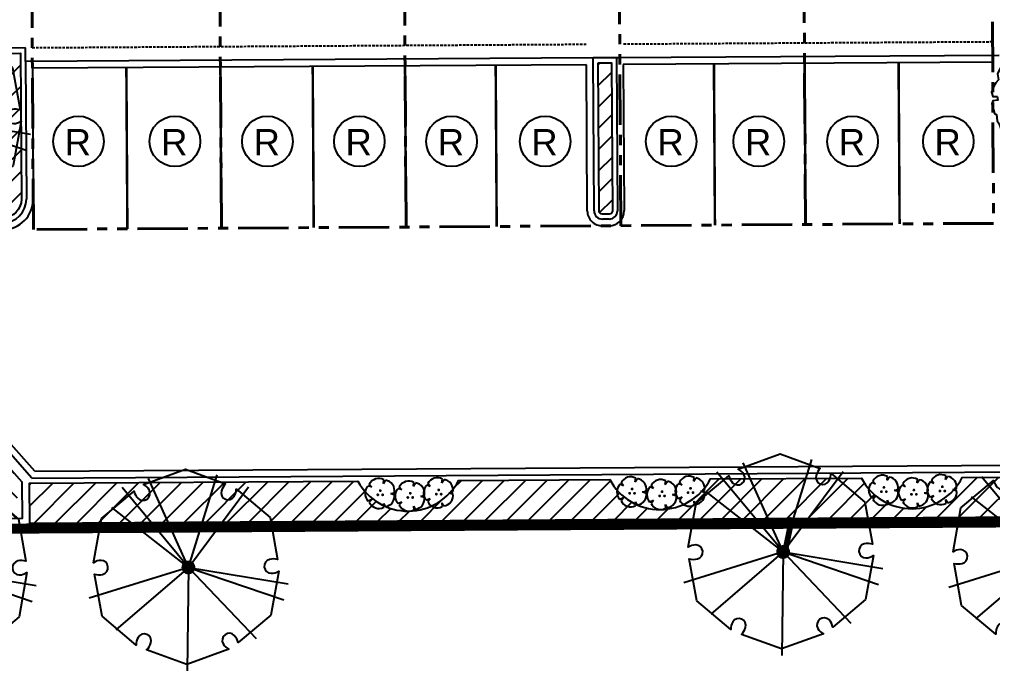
# Model space of a CAD drawing. Header units: feet. Extents: x 919634 to 928945, y 707022 to 708026.
# Drawn here: x 920843.1 to 920939.7, y 707042.2 to 707106.9 of the extents above; entities that cross this region are included whole.
import ezdxf
from ezdxf.enums import TextEntityAlignment as Align

# ---------------------------------------------------------------- set-up
doc = ezdxf.new("R2010")
doc.units = ezdxf.units.FT
doc.header["$LTSCALE"] = 20
doc.header["$MEASUREMENT"] = 0
for name, pattern in [('PHANTOM2', [1.25, 0.625, -0.125, 0.125, -0.125, 0.125, -0.125]), ('Site Plan$0$HIDDEN2', [0.1875, 0.125, -0.0625]), ('Site Plan$0$PHANTOM2', [1.25, 0.625, -0.125, 0.125, -0.125, 0.125, -0.125])]:
    doc.linetypes.add(name, pattern=pattern)
doc.layers.add('-u-site-propline', color=7, linetype='PHANTOM2', true_color=0xd10000)
for name, color, linetype in [('-u-site-xref', 7, 'Continuous'), ('L-002', 15, 'Continuous'), ('LK-SHRB-035M', 4, 'Continuous'), ('LK-SHRB-TRNK', 3, 'Continuous'), ('LK-TREE-013M', 6, 'Continuous'), ('LK-TREE-025M', 2, 'Continuous'), ('LK-TREE-035M', 123, 'Continuous'), ('LK-TREE-050M', 2, 'Continuous'), ('LK-TREE-TRNK', 32, 'Continuous'), ('LP-ANNO-LABL-TRGC', 2, 'Continuous'), ('LP-PATT-GRND', 251, 'Continuous'), ('LP-PATT-SHAR', 4, 'Continuous'), ('LP-SHAR-BRDR-CONT', 123, 'Continuous'), ('LP-SHRB', 7, 'Continuous'), ('LP-TREE', 15, 'Continuous'), ('Site Plan$0$-u-site-parking_overhang', 252, 'Site Plan$0$HIDDEN2'), ('Site Plan$0$SP-PARKING DESIGNATION', 254, 'Continuous'), ('X-SYMB-025M', 2, 'Continuous')]:
    doc.layers.add(name, color=color, linetype=linetype)
for name, color, linetype, lineweight in [('Site Plan$0$SP-CURB', 3, 'Continuous', 25), ('Site Plan$0$SP-LOT LINES', 252, 'Site Plan$0$PHANTOM2', 40), ('Site Plan$0$SP-PARKING-STRIPE', 252, 'Continuous', 25), ('Site Plan$0$SP-SIDEWALK', 2, 'Continuous', 25)]:
    doc.layers.add(name, color=color, linetype=linetype, lineweight=lineweight)
doc.layers.get('-u-site-xref').off()
doc.styles.add('Site Plan$0$ARIAL', font='arial.ttf')

# ---------------------------------------------------------------- blocks, each defined once
blk = doc.blocks.new('Site Plan')
at = {"layer": 'Site Plan$0$-u-site-parking_overhang', "ltscale": 0.1}
for p, q in [((920899.337, 707104.45, 0), (920844.338, 707104.105, 0)), ((920939.67, 707104.703, 0), (920903.004, 707104.473, 0))]:
    blk.add_line(p, q, dxfattribs=at)
at = {"layer": 'Site Plan$0$SP-CURB'}
for p, q in [((920900.016, 707103.121), (920843.677, 707102.768)), ((920843.677, 707102.768), (920843.762, 707089.111)), ((920900.111, 707087.956), (920900.016, 707103.121)), ((920940.348, 707103.374), (920902.342, 707103.136)), ((920902.679, 707103.138), (920902.342, 707103.136)), ((920902.342, 707103.136), (920902.437, 707087.97)), ((920939.682, 707102.703), (920903.016, 707102.473)), ((920899.35, 707102.45), (920844.351, 707102.105)), ((920844.351, 707102.119), (920844.432, 707089.115)), ((920899.441, 707087.952), (920899.35, 707102.45)), ((920903.016, 707102.473), (920903.107, 707087.975)), ((920901.613, 707087.135), (920900.946, 707087.131)), ((920901.617, 707086.465), (920900.95, 707086.461)), ((920844.602, 707062.115), (920841.967, 707065.072)), ((920844.304, 707061.443), (920841.473, 707064.632)), ((920844.602, 707062.115), (920969.622, 707062.899)), ((920844.304, 707061.443), (920969.626, 707062.229))]:
    blk.add_line(p, q, dxfattribs=at)
for centre, radius, start, end in [((920841.432, 707089.097), 2.33, 270.35915, 0.35915), ((920841.432, 707089.097), 3, 270.35915, 0.35915), ((920900.941, 707087.961), 1.5, 180.35915, 270.35915), ((920900.941, 707087.961), 0.83, 180.35915, 270.35915), ((920901.607, 707087.965), 0.83, 270.35915, 0.35915), ((920901.607, 707087.965), 1.5, 270.35915, 0.35915)]:
    blk.add_arc(centre, radius, start, end, dxfattribs=at)
at = {"layer": 'Site Plan$0$SP-LOT LINES', "ltscale": 0.4}
for p, q in [((920844.451, 707086.115, 0), (920843.887, 707176.114, 0)), ((920863.117, 707086.232, 0), (920862.553, 707176.231, 0)), ((920881.45, 707086.347, 0), (920880.886, 707176.346, 0)), ((920902.783, 707086.481, 0), (920902.219, 707176.479, 0)), ((920921.116, 707086.596, 0), (920920.552, 707176.594, 0)), ((920939.218, 707176.711, 0), (920939.783, 707086.713, 0)), ((920939.783, 707086.713, 0), (920844.451, 707086.115, 0))]:
    blk.add_line(p, q, dxfattribs=at)
at = {"layer": 'Site Plan$0$SP-PARKING DESIGNATION'}
for centre in [(920848.927, 707094.847), (920858.507, 707094.847), (920867.688, 707094.847), (920876.814, 707094.847), (920885.97, 707094.847), (920895.257, 707094.847), (920907.775, 707094.847), (920916.466, 707094.847), (920925.779, 707094.847), (920935.289, 707094.847)]:
    blk.add_circle(centre, 2.511, dxfattribs=at)
at = {"layer": 'Site Plan$0$SP-PARKING-STRIPE', "const_width": 0.25}
for points in [[(920890.45, 707086.394), (920890.35, 707102.393)], [(920912.016, 707102.529), (920912.117, 707086.53)], [(920912.117, 707086.53), (920912.016, 707102.529)], [(920921.016, 707102.586), (920921.116, 707086.586)], [(920930.349, 707102.644), (920930.45, 707086.645)], [(920853.684, 707102.163), (920853.784, 707086.164)], [(920863.017, 707102.222), (920863.118, 707086.222)], [(920872.284, 707086.28), (920872.184, 707102.279)], [(920881.451, 707086.337), (920881.35, 707102.337)]]:
    blk.add_lwpolyline(points, dxfattribs=at)
at = {"layer": 'Site Plan$0$SP-SIDEWALK'}
for p, q in [((920843.668, 707104.109), (920825.009, 707103.992)), ((920843.677, 707102.768), (920843.668, 707104.109)), ((920902.342, 707103.136), (920900.016, 707103.121))]:
    blk.add_line(p, q, dxfattribs=at)
at = {"layer": 'Site Plan$0$SP-PARKING DESIGNATION', "style": 'Site Plan$0$ARIAL'}
for p in [(920848.859, 707093.468, 0), (920858.439, 707093.468, 0), (920867.62, 707093.468, 0), (920876.746, 707093.468, 0), (920885.902, 707093.468, 0), (920895.189, 707093.468, 0), (920907.707, 707093.468, 0), (920916.398, 707093.468, 0), (920925.711, 707093.468, 0), (920935.22, 707093.468, 0)]:
    blk.add_text('R', height=2.6, dxfattribs=at).set_placement(p, align=Align.CENTER)
blk = doc.blocks.new('TREE-SIMP-025')
at = {"layer": 'LK-TREE-050M'}
blk.add_lwpolyline([(-0.0251, 0.4987), (-0.0316, 0.4615), (-0.0426, 0.4593), (-0.0579, 0.4943), (-0.1018, 0.4965), (-0.1105, 0.479), (-0.1543, 0.4702), (-0.1872, 0.4702), (-0.2157, 0.4418), (-0.2595, 0.4286), (-0.2595, 0.398), (-0.2792, 0.3826), (-0.3011, 0.3958), (-0.345, 0.3826), (-0.3515, 0.3542), (-0.3866, 0.3323), (-0.3954, 0.3104), (-0.3997, 0.2863), (-0.3778, 0.2666), (-0.3932, 0.2469), (-0.4392, 0.2534), (-0.4611, 0.2053), (-0.4523, 0.1549), (-0.4742, 0.1308), (-0.494, 0.098), (-0.5115, 0.052), (-0.5005, 0.017), (-0.4633, 0.017), (-0.4589, -0.0137), (-0.5005, -0.0203), (-0.5093, -0.0466), (-0.4874, -0.1276), (-0.4699, -0.1341), (-0.4633, -0.1867), (-0.4479, -0.213), (-0.426, -0.2809), (-0.3954, -0.2918), (-0.3625, -0.2677), (-0.3515, -0.2918), (-0.38, -0.3312), (-0.3581, -0.3685), (-0.3231, -0.3838), (-0.2902, -0.3816), (-0.2792, -0.4122), (-0.2639, -0.4451), (-0.2025, -0.4582), (-0.1324, -0.4889), (-0.1237, -0.4779), (-0.1127, -0.4385), (-0.0952, -0.4429), (-0.0886, -0.4911), (-0.0864, -0.5064), (-0.0075, -0.5086), (0.0275, -0.4933), (0.0472, -0.4955), (0.1371, -0.4889), (0.1568, -0.4626), (0.194, -0.4582), (0.2269, -0.4517), (0.2444, -0.4298), (0.2357, -0.3991), (0.2488, -0.3904), (0.2839, -0.4144), (0.3189, -0.3991), (0.354, -0.3597), (0.3693, -0.3268), (0.4153, -0.2831), (0.4197, -0.2655), (0.4526, -0.248), (0.4526, -0.2152), (0.4175, -0.1998), (0.4285, -0.1736), (0.4833, -0.1714), (0.4986, -0.1276), (0.4898, -0.0772), (0.5118, -0.0531), (0.5008, -0.0247), (0.4986, 0.0191), (0.4614, 0.0235), (0.457, 0.0498), (0.4986, 0.0673), (0.4811, 0.1461), (0.4657, 0.2294), (0.446, 0.2337), (0.4088, 0.2907), (0.3825, 0.3016), (0.3715, 0.341), (0.3562, 0.3607), (0.3233, 0.341), (0.3102, 0.3564), (0.3211, 0.3892), (0.2992, 0.4133), (0.2554, 0.433), (0.2203, 0.4352), (0.2028, 0.4571), (0.1612, 0.4834), (0.1327, 0.4374), (0.1174, 0.4505), (0.1239, 0.4943), (0.0779, 0.4965), (0.0407, 0.4878), (0.0034, 0.4965)], close=True, dxfattribs=at)
at = {"layer": 'LK-TREE-TRNK', "const_width": 0.0375}
blk.add_lwpolyline([(-0.0188, 0, 1), (0.0187, 0, 1)], format="xyb", close=True, dxfattribs=at)
blk = doc.blocks.new('TREE-DCID-109')
at = {"layer": 'LK-TREE-013M'}
for q in [(-0.2167, 0.4824), (-0.3601, 0.4331), (0.5178, -0.1757), (0.5412, -0.0897)]:
    blk.add_line((0, 0), q, dxfattribs=at)
at = {"layer": 'LK-TREE-025M'}
for q in [(0.3255, 0.4361), (-0.538, -0.1671), (-0.3929, -0.3378)]:
    blk.add_line((0, 0), q, dxfattribs=at)
at = {"layer": 'LK-TREE-035M'}
for q in [(0.1554, 0.5017), (-0.4146, 0.324), (-0.0073, -0.5611), (0.3673, -0.3859)]:
    blk.add_line((0, 0), q, dxfattribs=at)
at = {"layer": 'LK-TREE-050M'}
blk.add_lwpolyline([(0.2585, 0.4269), (0.4439, 0.2704), (0.4843, 0.0427, 0.127189), (0.4404, 0.0438, 0.875318), (0.449, -0.0318, 0.149076), (0.4901, -0.0195), (0.4473, -0.2584), (0.2703, -0.4072, 0.127189), (0.2492, -0.3686, 0.875318), (0.1881, -0.4139, 0.149076), (0.2192, -0.4433), (-0.009, -0.5257), (-0.2264, -0.4468, 0.127189), (-0.2035, -0.4093, 0.875318), (-0.2732, -0.379, 0.149076), (-0.2831, -0.4206), (-0.4686, -0.2642), (-0.509, -0.0365, 0.127189), (-0.4651, -0.0376, 0.875318), (-0.4737, 0.038, 0.149076), (-0.5147, 0.0258), (-0.4719, 0.2646), (-0.2949, 0.4134, 0.127189), (-0.2739, 0.3749, 0.875318), (-0.2128, 0.4201, 0.149076), (-0.2439, 0.4495), (-0.0157, 0.5319), (0.2017, 0.453, 0.127189), (0.1788, 0.4155, 0.875318), (0.2486, 0.3852, 0.149076)], format="xyb", close=True, dxfattribs=at)
at = {"layer": 'LK-TREE-TRNK', "const_width": 0.0375}
blk.add_lwpolyline([(-0.0188, 0, 1), (0.0188, 0, 1)], format="xyb", close=True, dxfattribs=at)
blk = doc.blocks.new('SHRUB-LRG-421')
at = {"layer": 'LK-SHRB-035M'}
for p, q in [((0.107, 0.327), (0.123, 0.452)), ((0.107, 0.327), (0.177, 0.438)), ((-0.285, 0.2), (-0.399, 0.253)), ((-0.285, 0.2), (-0.368, 0.3)), ((0.349, -0.006), (0.473, 0.018)), ((-0.285, -0.212), (-0.406, -0.26)), ((-0.285, -0.212), (-0.371, -0.304)), ((0.349, -0.006), (0.476, -0.038)), ((0.107, -0.339), (0.168, -0.449)), ((0.107, -0.339), (0.116, -0.469))]:
    blk.add_line(p, q, dxfattribs=at)
for centre, start, end in [((-0.05, 0.141), 60.9041, 153.4676), ((0.124, 0.086), 348.9041, 81.4676), ((-0.157, -0.007), 132.9041, 225.4676), ((-0.048, -0.154), 204.9041, 297.4676), ((0.125, -0.096), 276.9041, 9.4676)]:
    blk.add_arc(centre, 0.355, start, end, dxfattribs=at)
at = {"layer": 'LK-SHRB-TRNK', "const_width": 0.0469}
for points in [[(-0.024, 0.089, 1), (0.023, 0.089, 1)], [(-0.106, -0.053, 1), (-0.059, -0.053, 1)], [(0.058, -0.053, 1), (0.105, -0.053, 1)]]:
    blk.add_lwpolyline(points, format="xyb", close=True, dxfattribs=at)
blk = doc.blocks.new('LAFX-PLINE')
at = {"layer": 'X-SYMB-025M', "const_width": 0.36}
blk.add_lwpolyline([(-2.208, 0.112), (0, 0.112), (0, 0.112)], dxfattribs=at)

msp = doc.modelspace()

# ---------------------------------------------------------------- block references
at = {"layer": '-u-site-xref'}
msp.add_blockref('Site Plan', (0, 0), dxfattribs=at)

# ---------------------------------------------------------------- next in the draw order: hatches: boundary and pattern name
at = {"layer": 'LP-PATT-GRND'}
h = msp.add_hatch(dxfattribs=at)
h.set_pattern_fill('DASH', color=256, scale=12, angle=45)
h.set_pattern_definition([(45, (920725.5137, 707086.552), (0, 2.12132), [1.5, -1.5])])
edge = h.paths.add_edge_path()
edge.add_line((920825.512, 707103.495), (920843.171, 707103.606))
edge.add_line((920843.171, 707103.606), (920843.262, 707089.105))
edge.add_arc((920841.432, 707089.093), 1.83, -89.64025, 0.35915, ccw=False)
edge.add_line((920841.444, 707087.263), (920827.444, 707087.176))
edge.add_arc((920827.433, 707089.006), 1.83, 180.35915, 270.35915, ccw=False)
edge.add_line((920825.603, 707088.994), (920825.512, 707103.495))
edge = h.paths.add_edge_path(flags=16)
edge.add_line((920830.024, 707101.523), (920838.684, 707101.578))
edge.add_arc((920838.7, 707099.078), 2.5, 0.35915, 90.35915, ccw=False)
edge.add_line((920841.2, 707099.093), (920841.246, 707091.762))
edge.add_arc((920838.746, 707091.746), 2.5, -89.64085, 0.35915, ccw=False)
edge.add_line((920838.761, 707089.247), (920830.102, 707089.192))
edge.add_arc((920830.086, 707091.692), 2.5, 180.35919, 270.35915, ccw=False)
edge.add_line((920827.586, 707091.677), (920827.54, 707099.008))
edge.add_arc((920830.04, 707099.023), 2.5, 90.35915, 180.35919, ccw=False)
h = msp.add_hatch(dxfattribs=at)
h.set_pattern_fill('ANSI31', color=256, scale=12)
h.set_pattern_definition([(45, (920900.5187, 707087.6311), (-1.06066, 1.06066), [])])
edge = h.paths.add_edge_path()
edge.add_line((920900.519, 707102.624), (920901.845, 707102.633))
edge.add_line((920901.845, 707102.633), (920901.937, 707087.967))
edge.add_arc((920901.607, 707087.965), 0.33, -89.64085, 0.35915, ccw=False)
edge.add_line((920901.609, 707087.635), (920900.943, 707087.631))
edge.add_arc((920900.941, 707087.961), 0.33, 180.35915, 270.35915, ccw=False)
edge.add_line((920900.611, 707087.959), (920900.519, 707102.624))
at = {"layer": 'LP-PATT-SHAR'}
h = msp.add_hatch(dxfattribs=at)
h.set_pattern_fill('DASH', color=256, scale=12, angle=135)
h.set_pattern_definition([(135, (920825.9097, 707057.3282), (-2.12132, 2e-16), [1.5, -1.5])])
edge = h.paths.add_edge_path()
edge.add_line((920825.91, 707060.949), (920828.468, 707063.894))
edge.add_arc((920829.473, 707063.022), 1.33, 90.35915, 139.01781, ccw=False)
edge.add_line((920829.464, 707064.352), (920839.718, 707064.406))
edge.add_arc((920839.727, 707063.076), 1.331, 41.70623, 90.3776, ccw=False)
edge.add_line((920840.72, 707063.961), (920843.306, 707061.06))
edge.add_line((920843.306, 707061.06), (920843.329, 707057.437))
edge.add_line((920843.329, 707057.437), (920825.916, 707057.328))
edge.add_line((920825.916, 707057.328), (920825.91, 707060.949))
h = msp.add_hatch(dxfattribs=at)
h.set_pattern_fill('ANSI31', color=256, scale=12)
h.set_pattern_definition([(45, (920114.4667, 707052.4105), (-1.0606602, 1.0606602), [])])
edge = h.paths.add_edge_path()
edge.add_line((920969.278, 707061.727), (920969.303, 707057.727))
edge.add_line((920969.303, 707057.727), (920844.09, 707056.942))
edge.add_line((920844.09, 707056.942), (920844.065, 707060.942))
edge.add_line((920844.065, 707060.942), (920876.672, 707061.129))
edge.add_arc((920881.65, 707063.833), 5.665, 208.5132, 332.44046)
edge.add_line((920886.672, 707061.212), (920901.672, 707061.303))
edge.add_arc((920906.658, 707063.984), 5.661, 208.26879, 332.32402)
edge.add_line((920911.672, 707061.355), (920926.671, 707061.452))
edge.add_arc((920931.655, 707064.015), 5.604, 207.22126, 333.51883)
edge.add_line((920936.671, 707061.516), (920969.278, 707061.727))

# ---------------------------------------------------------------- next in the draw order: linework, layer by layer
at = {"layer": '-u-site-propline', "const_width": 1}
msp.add_lwpolyline([(920947, 707545.92), (920946.201, 707600.835), (920548.473, 707598.249), (920114.576, 707595.417), (920115.105, 707522.895), (920102.967, 707404.748), (920105.543, 707051.813), (920991.697, 707057.367), (920991.473, 707093.125), (921085.439, 707093.799), (921082.202, 707546.78)], close=True, dxfattribs=at)
at = {"layer": 'L-002'}
for points in [[(920825.512, 707103.495), (920843.171, 707103.606), (920843.262, 707089.105, -0.41421), (920841.444, 707087.263), (920827.444, 707087.176, -0.414214), (920825.603, 707088.994)], [(920900.519, 707102.624), (920901.845, 707102.633), (920901.937, 707087.967, -0.414214), (920901.609, 707087.635), (920900.943, 707087.631, -0.414214), (920900.611, 707087.959)]]:
    msp.add_lwpolyline(points, format="xyb", close=True, dxfattribs=at)
at = {"layer": 'LP-SHAR-BRDR-CONT'}
for points in [[(920825.91, 707060.949), (920828.468, 707063.894, -0.215562), (920829.464, 707064.352), (920839.718, 707064.406, -0.21562), (920840.72, 707063.961), (920843.306, 707061.06), (920843.329, 707057.437), (920825.916, 707057.328)], [(920969.278, 707061.727), (920969.303, 707057.727), (920844.09, 707056.942), (920844.065, 707060.942), (920876.672, 707061.129, 0.600429), (920886.672, 707061.212), (920901.672, 707061.303, 0.601189), (920911.672, 707061.355), (920926.671, 707061.452, 0.614588), (920936.671, 707061.516), (920969.278, 707061.727)]]:
    msp.add_lwpolyline(points, format="xyb", close=True, dxfattribs=at)

# ---------------------------------------------------------------- next in the draw order: block references
at = {"layer": 'LP-ANNO-LABL-TRGC', "xscale": 1.6, "yscale": 1.6, "zscale": 1.6, "rotation": 258.2572203603355}
msp.add_blockref('LAFX-PLINE', (920918.886, 707054.114, 0), dxfattribs=at)
at = {"layer": 'LP-SHRB', "xscale": 2.960220199269134, "yscale": 2.960220199269134, "zscale": 2.960220199269134}
for p in [(920878.892, 707059.941), (920881.871, 707059.677), (920884.696, 707060.008), (920903.892, 707060.098), (920906.871, 707059.833), (920909.696, 707060.164), (920928.891, 707060.255), (920931.87, 707059.99), (920934.695, 707060.321)]:
    msp.add_blockref('SHRUB-LRG-421', p, dxfattribs=at)
at = {"layer": 'LP-TREE'}
for name, p, xscale, yscale, zscale in [('TREE-DCID-109', (920834.273, 707097.195), 18.29877919221403, 18.29877919221403, 18.29877919221403), ('TREE-SIMP-025', (920945.626, 707099.105), 11.82782621307909, 11.82782621307909, 10.46430050961437), ('TREE-DCID-109', (920918.886, 707054.114, 0), 18.29877919221403, 18.29877919221403, 18.29877919221403), ('TREE-DCID-109', (920945.17, 707053.655), 18.29877919221403, 18.29877919221403, 18.29877919221403), ('TREE-DCID-109', (920834.842, 707052.425), 18.29877919221403, 18.29877919221403, 18.29877919221403), ('TREE-DCID-109', (920859.842, 707052.582), 18.29877919221403, 18.29877919221403, 18.29877919221403)]:
    msp.add_blockref(name, p, dxfattribs=dict(at, xscale=xscale, yscale=yscale, zscale=zscale))

doc.saveas('drawing.dxf')
